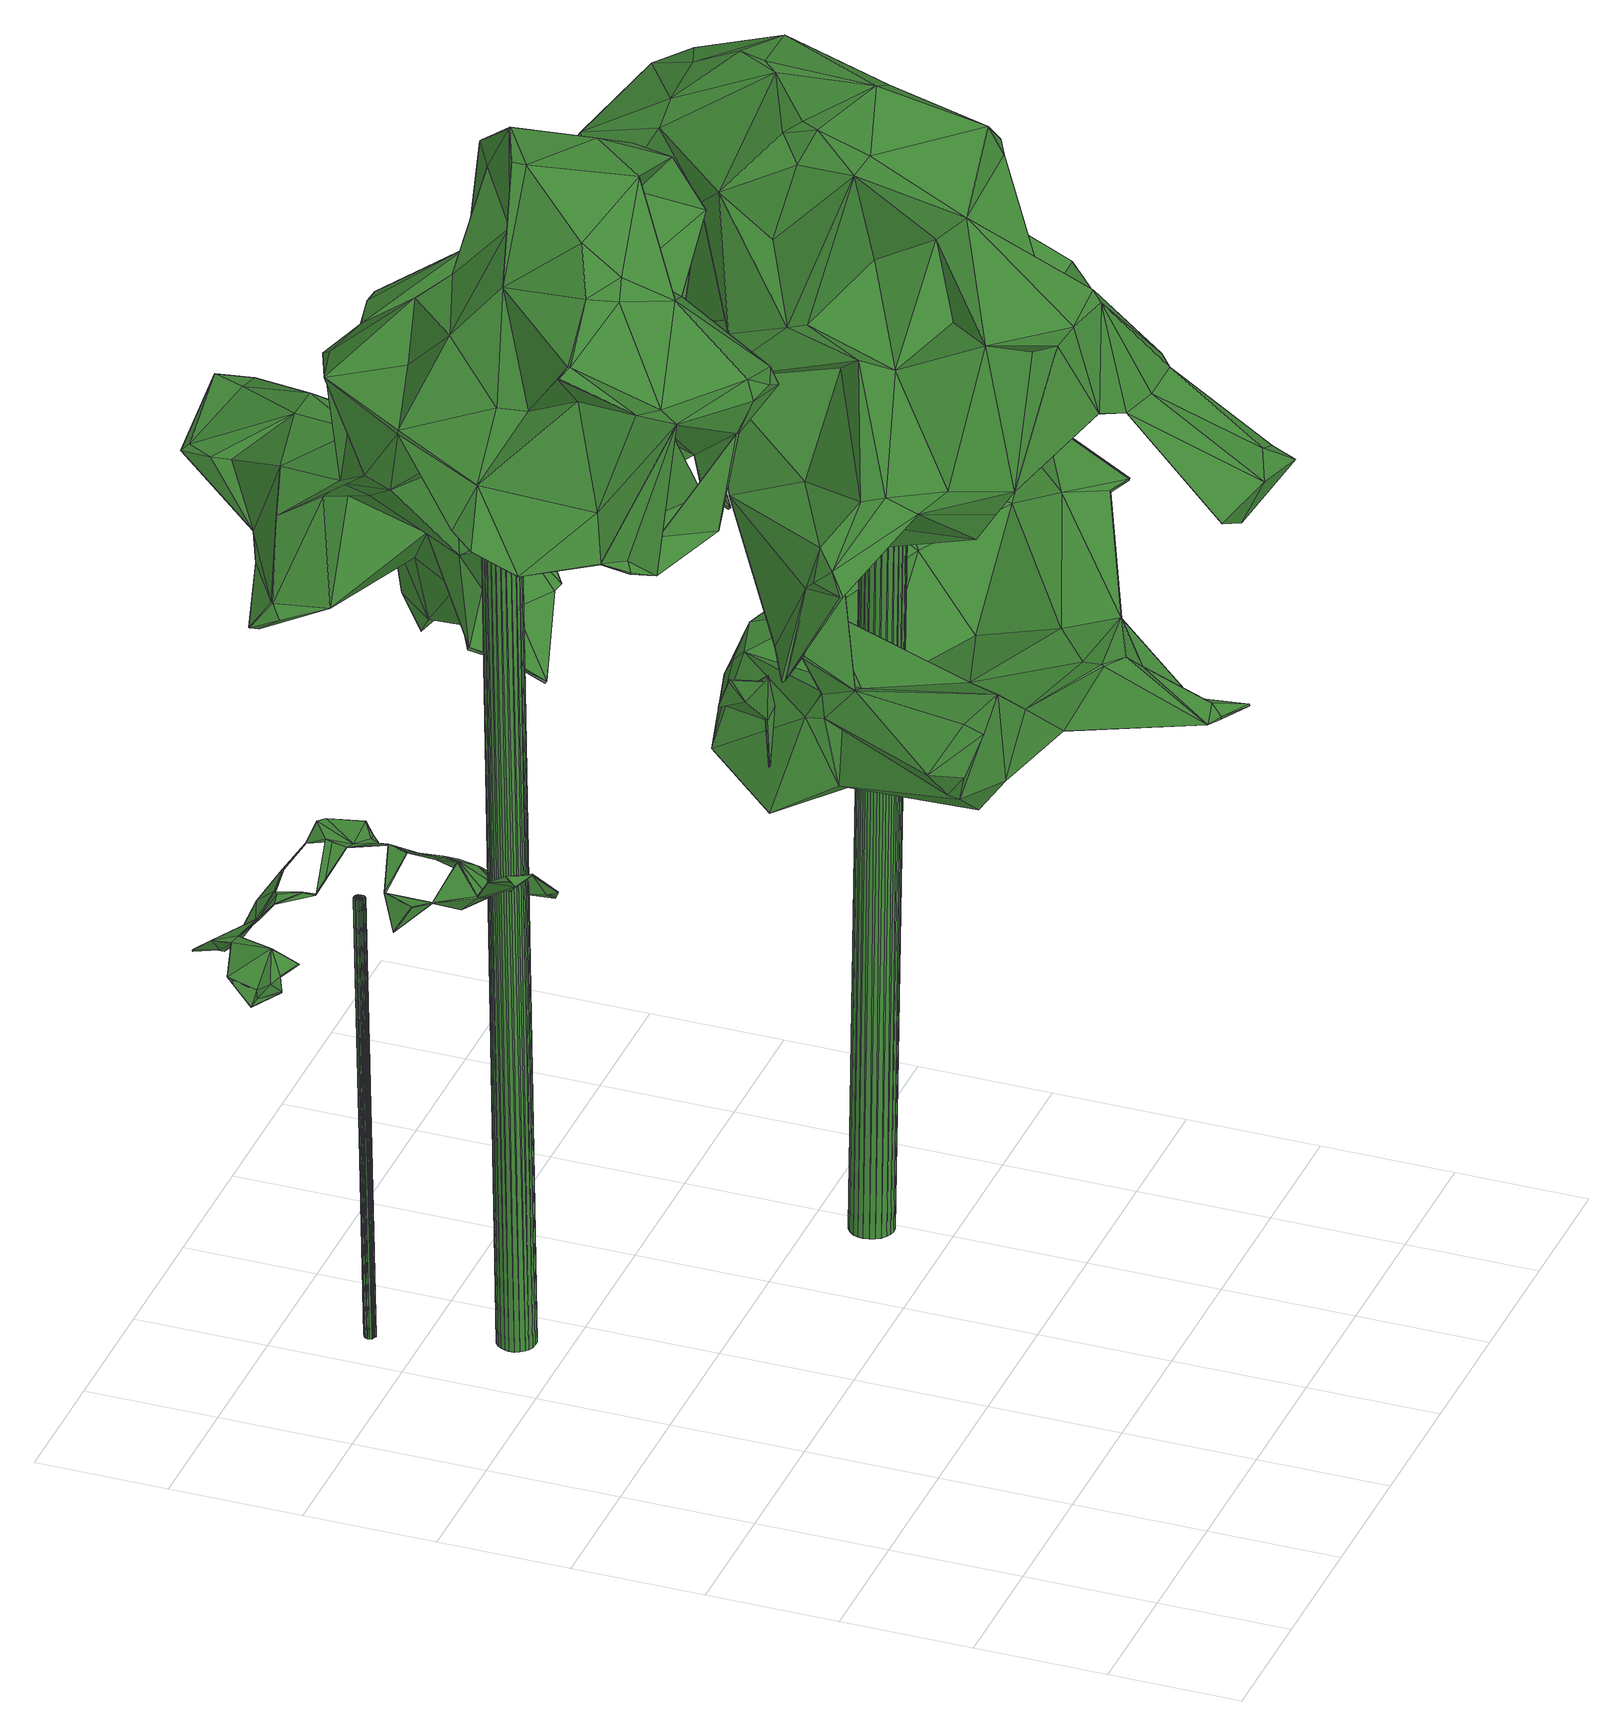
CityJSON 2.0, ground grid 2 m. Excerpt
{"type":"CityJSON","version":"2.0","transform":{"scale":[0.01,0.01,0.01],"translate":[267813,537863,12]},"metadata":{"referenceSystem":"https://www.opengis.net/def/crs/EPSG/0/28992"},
"CityObjects":{
"tree1":{"type":"SolitaryVegetationObject","attributes":{"gtid":456,"crown_width_m":3.8,"crown_median_z":20.07,"crown_r50_m":0.178,"crown_porosity":0.95,"trunk_H_m":7.16,"trunk_DBH_m":0.172,"trunk_radius_m":0.0861,"trunk_base_height_m":12.91,"original_gtid":"519"},"geometry":[{"type":"Solid","lod":"3","boundaries":[[[[0,1,2]],[[3,4,5]],[[5,4,6]],[[7,8,9]],[[7,10,8]],[[11,12,13]],[[14,15,16]],[[14,16,10]],[[3,12,11]],[[17,18,19]],[[20,18,17]],[[11,21,22]],[[23,24,25]],[[16,26,27]],[[28,29,30]],[[31,32,33]],[[34,35,36]],[[34,36,37]],[[38,39,40]],[[41,42,43]],[[44,45,46]],[[47,48,49]],[[50,51,52]],[[48,53,54]],[[54,53,55]],[[19,56,57]],[[58,59,56]],[[47,56,59]],[[47,59,58]],[[60,7,24]],[[60,24,23]],[[25,24,61]],[[7,61,24]],[[42,41,62]],[[63,33,64]],[[37,43,42]],[[65,52,51]],[[66,34,62]],[[65,58,19]],[[65,19,67]],[[62,34,42]],[[46,68,69]],[[57,70,71]],[[72,54,55]],[[73,74,49]],[[14,10,75]],[[76,46,77]],[[78,79,80]],[[35,34,81]],[[31,76,32]],[[58,75,47]],[[82,80,79]],[[83,84,85]],[[21,1,0]],[[71,6,57]],[[22,0,86]],[[87,88,12]],[[5,71,89]],[[90,91,92]],[[90,92,93]],[[94,95,96]],[[9,97,28]],[[34,66,81]],[[43,37,98]],[[99,17,100]],[[11,13,101]],[[63,2,1]],[[22,21,0]],[[102,103,104]],[[102,104,105]],[[106,68,45]],[[107,89,108]],[[2,63,94]],[[4,11,109]],[[73,54,70]],[[110,90,111]],[[78,35,81]],[[78,81,79]],[[112,113,114]],[[55,53,72]],[[33,63,95]],[[86,2,96]],[[37,42,34]],[[78,80,35]],[[50,96,95]],[[10,60,75]],[[115,75,60]],[[77,46,69]],[[86,109,11]],[[71,5,6]],[[82,79,81]],[[72,116,23]],[[83,117,93]],[[19,58,56]],[[100,17,89]],[[64,33,32]],[[64,32,76]],[[68,38,69]],[[118,92,91]],[[97,119,120]],[[9,119,97]],[[30,9,28]],[[121,1,101]],[[63,1,121]],[[11,4,3]],[[122,123,91]],[[85,124,117]],[[85,117,83]],[[106,45,44]],[[13,12,88]],[[105,125,102]],[[125,126,102]],[[11,101,21]],[[31,127,76]],[[46,76,127]],[[86,11,22]],[[98,123,126]],[[21,101,1]],[[46,45,68]],[[67,96,50]],[[36,128,98]],[[71,70,89]],[[73,70,74]],[[98,126,43]],[[48,115,53]],[[82,81,129]],[[82,129,44]],[[111,127,130]],[[95,63,88]],[[27,26,131]],[[28,97,27]],[[117,114,93]],[[57,56,74]],[[2,94,96]],[[37,36,98]],[[124,114,117]],[[39,66,62]],[[68,39,38]],[[110,122,90]],[[80,118,35]],[[118,44,92]],[[118,80,44]],[[126,123,102]],[[122,102,123]],[[90,93,114]],[[36,35,118]],[[127,111,46]],[[48,54,49]],[[65,132,25]],[[67,50,52]],[[74,70,57]],[[89,17,5]],[[54,73,49]],[[49,74,47]],[[72,53,116]],[[115,23,116]],[[69,40,105]],[[107,54,133]],[[107,133,23]],[[65,67,52]],[[63,64,94]],[[50,18,51]],[[69,105,104]],[[69,104,77]],[[126,125,43]],[[43,125,41]],[[51,132,65]],[[92,134,85]],[[77,64,76]],[[38,40,69]],[[47,115,48]],[[53,115,116]],[[61,14,25]],[[39,41,40]],[[77,103,64]],[[103,130,64]],[[121,88,63]],[[124,113,112]],[[90,114,113]],[[33,95,94]],[[99,132,20]],[[23,133,72]],[[54,72,133]],[[20,17,99]],[[129,106,44]],[[103,77,104]],[[20,132,51]],[[25,99,23]],[[65,75,58]],[[25,14,75]],[[25,75,65]],[[47,75,115]],[[99,100,23]],[[25,132,99]],[[130,94,64]],[[10,7,60]],[[29,27,131]],[[114,124,94]],[[33,94,124]],[[70,108,89]],[[5,135,3]],[[39,62,41]],[[15,14,136]],[[61,136,14]],[[66,39,68]],[[96,87,109]],[[113,85,137]],[[7,9,30]],[[31,112,127]],[[115,60,23]],[[131,138,29]],[[30,138,7]],[[29,138,30]],[[10,16,8]],[[29,28,27]],[[66,106,81]],[[129,81,106]],[[134,90,113]],[[124,112,33]],[[125,105,40]],[[125,40,41]],[[33,112,31]],[[94,130,112]],[[94,112,114]],[[57,6,19]],[[97,16,27]],[[16,15,136]],[[16,97,120]],[[16,120,8]],[[87,95,88]],[[19,18,139]],[[19,139,67]],[[135,140,3]],[[12,140,87]],[[3,140,12]],[[4,109,140]],[[140,109,87]],[[51,18,20]],[[5,17,135]],[[112,130,127]],[[96,109,86]],[[135,19,6]],[[135,17,19]],[[96,67,139]],[[140,6,4]],[[140,135,6]],[[98,128,91]],[[91,128,118]],[[118,128,36]],[[92,44,134]],[[44,80,82]],[[110,111,122]],[[46,111,44]],[[134,44,111]],[[90,134,111]],[[85,113,124]],[[130,102,111]],[[103,102,130]],[[90,122,91]],[[96,139,87]],[[50,139,18]],[[95,139,50]],[[87,139,95]],[[47,74,56]],[[23,100,107]],[[70,107,108]],[[70,54,107]],[[100,89,107]],[[136,26,16]],[[102,122,111]],[[91,123,98]],[[131,26,61]],[[136,61,26]],[[66,68,106]],[[101,13,88]],[[101,88,121]],[[7,138,61]],[[131,61,138]],[[113,137,134]],[[85,134,137]],[[93,84,83]],[[92,84,93]],[[92,85,84]],[[0,141,86]],[[2,86,141]],[[2,141,0]],[[8,119,9]],[[120,119,8]],[[142,143,144]],[[142,144,145]],[[145,144,146]],[[145,146,147]],[[144,143,148]],[[144,148,146]],[[146,148,149]],[[146,149,147]],[[148,143,150]],[[148,150,149]],[[149,150,151]],[[149,151,147]],[[150,143,152]],[[150,152,151]],[[151,152,153]],[[151,153,147]],[[152,143,154]],[[152,154,153]],[[153,154,155]],[[153,155,147]],[[154,143,156]],[[154,156,155]],[[155,156,157]],[[155,157,147]],[[156,143,158]],[[156,158,157]],[[157,158,159]],[[157,159,147]],[[158,143,160]],[[158,160,159]],[[159,160,161]],[[159,161,147]],[[160,143,162]],[[160,162,161]],[[161,162,163]],[[161,163,147]],[[162,143,164]],[[162,164,163]],[[163,164,165]],[[163,165,147]],[[164,143,166]],[[164,166,165]],[[165,166,167]],[[165,167,147]],[[166,143,168]],[[166,168,167]],[[167,168,169]],[[167,169,147]],[[168,143,170]],[[168,170,169]],[[169,170,171]],[[169,171,147]],[[170,143,172]],[[170,172,171]],[[171,172,173]],[[171,173,147]],[[172,143,174]],[[172,174,173]],[[173,174,175]],[[173,175,147]],[[174,143,176]],[[174,176,175]],[[175,176,177]],[[175,177,147]],[[176,143,178]],[[176,178,177]],[[177,178,179]],[[177,179,147]],[[178,143,180]],[[178,180,179]],[[179,180,181]],[[179,181,147]],[[180,143,182]],[[180,182,181]],[[181,182,183]],[[181,183,147]],[[182,143,184]],[[182,184,183]],[[183,184,185]],[[183,185,147]],[[184,143,186]],[[184,186,185]],[[185,186,187]],[[185,187,147]],[[186,143,188]],[[186,188,187]],[[187,188,189]],[[187,189,147]],[[188,143,190]],[[188,190,189]],[[189,190,191]],[[189,191,147]],[[190,143,142]],[[190,142,191]],[[191,142,145]],[[191,145,147]]]]}]},
"tree2":{"type":"SolitaryVegetationObject","attributes":{"gtid":101,"crown_width_m":7.09,"crown_median_z":27.75,"crown_r50_m":0.392,"crown_porosity":0.896,"trunk_H_m":14.79,"trunk_DBH_m":0.568,"trunk_radius_m":0.284,"trunk_base_height_m":12.96,"original_gtid":"109"},"geometry":[{"type":"Solid","lod":"3","boundaries":[[[[192,193,194]],[[195,196,197]],[[198,199,200]],[[201,202,203]],[[204,205,206]],[[207,208,209]],[[210,211,212]],[[213,214,215]],[[216,217,218]],[[219,220,221]],[[220,222,221]],[[223,194,193]],[[224,225,226]],[[192,194,227]],[[228,229,230]],[[222,231,221]],[[219,221,231]],[[232,216,233]],[[234,235,236]],[[237,238,239]],[[240,241,242]],[[243,244,232]],[[243,232,233]],[[245,233,246]],[[247,248,249]],[[250,251,252]],[[252,251,253]],[[252,254,250]],[[203,255,201]],[[233,245,243]],[[256,257,258]],[[259,260,261]],[[237,262,263]],[[239,262,237]],[[264,230,265]],[[264,228,230]],[[266,267,202]],[[268,269,270]],[[219,271,220]],[[268,203,267]],[[267,266,272]],[[263,242,241]],[[262,242,263]],[[273,274,275]],[[227,276,277]],[[219,231,271]],[[197,278,279]],[[197,279,227]],[[280,281,282]],[[283,239,238]],[[284,285,198]],[[286,198,285]],[[256,287,257]],[[288,207,289]],[[290,291,287]],[[277,192,227]],[[223,292,293]],[[294,295,296]],[[223,193,292]],[[297,298,299]],[[300,301,302]],[[300,302,303]],[[272,304,267]],[[305,306,307]],[[256,258,308]],[[309,310,311]],[[312,226,225]],[[313,292,314]],[[193,314,292]],[[315,316,286]],[[317,318,319]],[[229,318,317]],[[295,320,296]],[[278,291,290]],[[321,307,315]],[[261,322,323]],[[248,324,325]],[[248,325,249]],[[211,326,212]],[[327,288,246]],[[245,246,288]],[[283,238,282]],[[288,327,207]],[[289,328,288]],[[217,245,329]],[[330,331,271]],[[256,308,249]],[[308,258,196]],[[308,196,195]],[[257,196,258]],[[278,196,291]],[[261,260,322]],[[332,322,260]],[[203,268,255]],[[313,333,204]],[[217,244,245]],[[245,244,243]],[[216,232,217]],[[308,334,249]],[[197,227,335]],[[336,310,285]],[[337,212,326]],[[218,246,216]],[[338,259,261]],[[222,318,229]],[[222,339,318]],[[289,207,209]],[[340,260,259]],[[233,216,246]],[[249,341,236]],[[217,329,218]],[[342,254,252]],[[316,198,286]],[[343,344,341]],[[345,346,213]],[[347,348,248]],[[273,275,349]],[[254,337,326]],[[254,350,337]],[[351,305,352]],[[316,353,234]],[[315,353,316]],[[215,273,349]],[[272,266,317]],[[354,271,231]],[[271,354,355]],[[244,217,232]],[[229,317,230]],[[292,313,204]],[[292,204,293]],[[356,357,204]],[[240,358,359]],[[240,359,241]],[[224,278,290]],[[224,226,278]],[[360,342,253]],[[361,362,325]],[[363,362,361]],[[280,338,364]],[[300,305,345]],[[214,365,282]],[[254,211,250]],[[254,326,211]],[[366,305,351]],[[310,352,367]],[[300,368,306]],[[300,306,305]],[[201,369,202]],[[259,370,340]],[[289,209,328]],[[215,371,213]],[[229,372,373]],[[247,235,374]],[[237,269,304]],[[268,267,269]],[[275,371,349]],[[287,297,375]],[[287,375,290]],[[204,357,293]],[[376,223,335]],[[284,295,285]],[[250,211,251]],[[200,206,198]],[[202,267,203]],[[254,360,350]],[[226,279,278]],[[377,359,358]],[[378,379,294]],[[285,310,380]],[[285,380,286]],[[366,345,305]],[[215,349,371]],[[236,235,249]],[[239,283,381]],[[381,358,239]],[[242,382,240]],[[239,240,382]],[[239,358,240]],[[239,382,242]],[[383,365,346]],[[294,379,295]],[[336,285,295]],[[324,297,287]],[[239,242,262]],[[350,255,268]],[[268,270,350]],[[384,253,251]],[[234,198,316]],[[236,198,234]],[[385,386,323]],[[385,323,332]],[[237,387,238]],[[347,374,235]],[[350,388,337]],[[237,337,388]],[[389,324,348]],[[310,309,351]],[[313,314,390]],[[210,212,385]],[[351,352,310]],[[266,391,317]],[[330,392,314]],[[354,393,294]],[[314,394,330]],[[361,395,297]],[[297,396,361]],[[206,284,198]],[[206,205,284]],[[254,342,360]],[[222,373,231]],[[397,303,398]],[[353,315,303]],[[328,209,218]],[[399,394,277]],[[192,277,394]],[[226,312,400]],[[354,294,296]],[[401,264,265]],[[246,208,327]],[[271,392,330]],[[204,333,205]],[[398,297,363]],[[398,363,396]],[[230,391,369]],[[369,391,202]],[[282,281,283]],[[381,283,281]],[[402,403,333]],[[290,404,405]],[[288,329,245]],[[218,329,328]],[[288,328,329]],[[229,378,372]],[[377,364,338]],[[237,386,212]],[[237,212,337]],[[263,386,237]],[[241,386,263]],[[297,389,298]],[[228,253,384]],[[401,253,228]],[[406,290,405]],[[319,387,304]],[[252,253,342]],[[405,404,406]],[[194,223,376]],[[194,376,227]],[[339,319,318]],[[247,249,235]],[[308,195,334]],[[273,215,339]],[[201,255,401]],[[350,360,255]],[[401,255,360]],[[238,407,282]],[[408,407,238]],[[377,338,409]],[[297,406,404]],[[324,389,297]],[[309,311,410]],[[384,410,311]],[[315,307,303]],[[368,303,307]],[[325,297,395]],[[222,273,339]],[[353,411,234]],[[235,234,411]],[[235,411,347]],[[196,278,197]],[[396,363,361]],[[213,346,214]],[[325,362,249]],[[294,372,378]],[[294,373,372]],[[228,378,229]],[[340,412,260]],[[386,385,212]],[[304,387,237]],[[386,359,323]],[[259,413,370]],[[386,241,359]],[[304,269,267]],[[319,304,317]],[[272,317,304]],[[354,414,355]],[[271,355,414]],[[369,265,230]],[[201,265,369]],[[270,269,350]],[[332,412,385]],[[351,412,383]],[[195,197,335]],[[229,373,222]],[[323,409,261]],[[338,261,409]],[[336,378,384]],[[228,384,378]],[[218,209,208]],[[218,208,246]],[[360,253,401]],[[399,274,331]],[[271,331,274]],[[368,307,306]],[[323,322,332]],[[247,374,248]],[[249,362,256]],[[363,256,362]],[[248,374,347]],[[319,415,416]],[[408,416,415]],[[408,319,416]],[[198,236,199]],[[236,341,199]],[[320,354,296]],[[373,393,231]],[[398,302,224]],[[377,358,381]],[[206,200,204]],[[356,204,200]],[[336,384,311]],[[417,276,227]],[[417,227,279]],[[295,379,336]],[[378,336,379]],[[399,331,394]],[[330,394,331]],[[231,393,354]],[[396,297,418]],[[373,294,393]],[[195,335,223]],[[222,220,273]],[[377,409,359]],[[340,383,412]],[[290,406,398]],[[290,398,224]],[[297,398,406]],[[319,419,387]],[[408,419,319]],[[347,420,298]],[[193,192,394]],[[193,394,314]],[[346,366,351]],[[260,412,332]],[[320,295,421]],[[320,421,205]],[[298,420,299]],[[215,214,422]],[[366,346,345]],[[213,301,300]],[[371,224,301]],[[300,345,213]],[[303,368,300]],[[371,301,213]],[[397,398,396]],[[367,307,321]],[[310,367,321]],[[367,352,307]],[[352,305,307]],[[290,375,404]],[[371,225,224]],[[202,391,266]],[[371,423,312]],[[371,275,423]],[[402,392,271]],[[205,403,320]],[[333,403,205]],[[399,312,423]],[[399,423,275]],[[347,411,420]],[[353,420,411]],[[344,343,356]],[[210,412,351]],[[210,385,412]],[[357,356,343]],[[271,274,220]],[[273,220,274]],[[205,421,284]],[[295,284,421]],[[351,309,210]],[[399,277,276]],[[402,271,424]],[[417,399,276]],[[303,302,398]],[[214,415,422]],[[403,402,424]],[[339,215,415]],[[339,415,319]],[[214,407,408]],[[282,407,214]],[[359,409,323]],[[251,410,384]],[[251,211,410]],[[404,375,297]],[[397,418,303]],[[341,425,199]],[[341,344,425]],[[397,396,418]],[[346,351,383]],[[370,383,340]],[[336,311,310]],[[312,417,400]],[[226,400,417]],[[401,228,264]],[[279,226,417]],[[408,415,214]],[[417,312,399]],[[357,426,427]],[[357,427,293]],[[301,224,302]],[[401,265,201]],[[293,427,223]],[[195,427,426]],[[195,223,427]],[[371,312,225]],[[418,299,303]],[[303,299,353]],[[420,353,299]],[[392,390,314]],[[333,390,402]],[[313,390,333]],[[280,413,338]],[[259,338,413]],[[377,281,364]],[[381,281,377]],[[364,281,280]],[[257,291,196]],[[257,287,291]],[[320,414,354]],[[376,335,227]],[[320,403,414]],[[402,390,392]],[[297,299,418]],[[275,274,399]],[[210,428,211]],[[210,309,428]],[[410,428,309]],[[410,211,428]],[[214,346,365]],[[414,403,424]],[[200,425,356]],[[199,425,200]],[[344,356,425]],[[215,422,415]],[[357,343,426]],[[414,424,271]],[[327,208,207]],[[248,348,324]],[[298,389,348]],[[298,348,347]],[[321,380,310]],[[315,380,321]],[[286,380,315]],[[287,256,363]],[[426,334,195]],[[343,334,426]],[[343,341,334]],[[249,334,341]],[[287,363,324]],[[383,370,365]],[[363,325,324]],[[325,363,297]],[[361,325,395]],[[269,237,388]],[[269,388,350]],[[387,419,238]],[[238,419,408]],[[317,391,230]],[[413,280,365]],[[282,365,280]],[[370,413,365]],[[429,430,431]],[[429,431,432]],[[432,431,433]],[[432,433,434]],[[431,430,435]],[[431,435,433]],[[433,435,436]],[[433,436,434]],[[435,430,437]],[[435,437,436]],[[436,437,438]],[[436,438,434]],[[437,430,439]],[[437,439,438]],[[438,439,440]],[[438,440,434]],[[439,430,441]],[[439,441,440]],[[440,441,442]],[[440,442,434]],[[441,430,443]],[[441,443,442]],[[442,443,444]],[[442,444,434]],[[443,430,445]],[[443,445,444]],[[444,445,446]],[[444,446,434]],[[445,430,447]],[[445,447,446]],[[446,447,448]],[[446,448,434]],[[447,430,449]],[[447,449,448]],[[448,449,450]],[[448,450,434]],[[449,430,451]],[[449,451,450]],[[450,451,452]],[[450,452,434]],[[451,430,453]],[[451,453,452]],[[452,453,454]],[[452,454,434]],[[453,430,455]],[[453,455,454]],[[454,455,456]],[[454,456,434]],[[455,430,457]],[[455,457,456]],[[456,457,458]],[[456,458,434]],[[457,430,459]],[[457,459,458]],[[458,459,460]],[[458,460,434]],[[459,430,461]],[[459,461,460]],[[460,461,462]],[[460,462,434]],[[461,430,463]],[[461,463,462]],[[462,463,464]],[[462,464,434]],[[463,430,465]],[[463,465,464]],[[464,465,466]],[[464,466,434]],[[465,430,467]],[[465,467,466]],[[466,467,468]],[[466,468,434]],[[467,430,469]],[[467,469,468]],[[468,469,470]],[[468,470,434]],[[469,430,471]],[[469,471,470]],[[470,471,472]],[[470,472,434]],[[471,430,473]],[[471,473,472]],[[472,473,474]],[[472,474,434]],[[473,430,475]],[[473,475,474]],[[474,475,476]],[[474,476,434]],[[475,430,477]],[[475,477,476]],[[476,477,478]],[[476,478,434]],[[477,430,429]],[[477,429,478]],[[478,429,432]],[[478,432,434]]]]}]},
"tree3":{"type":"SolitaryVegetationObject","attributes":{"gtid":103,"crown_width_m":8.77,"crown_median_z":27.01,"crown_r50_m":0.44,"crown_porosity":0.914,"trunk_H_m":13.35,"trunk_DBH_m":0.668,"trunk_radius_m":0.334,"trunk_base_height_m":13.66,"original_gtid":"111"},"geometry":[{"type":"Solid","lod":"3","boundaries":[[[[479,480,481]],[[482,483,484]],[[485,486,487]],[[487,488,485]],[[489,490,491]],[[492,493,494]],[[495,496,497]],[[498,499,500]],[[501,502,503]],[[504,503,502]],[[489,482,505]],[[506,507,508]],[[509,510,511]],[[512,513,514]],[[515,513,512]],[[516,517,518]],[[492,490,519]],[[497,496,507]],[[497,507,506]],[[520,521,522]],[[523,524,525]],[[485,526,527]],[[528,529,530]],[[491,531,482]],[[532,533,534]],[[532,534,480]],[[522,533,535]],[[536,537,538]],[[539,540,541]],[[542,507,543]],[[544,545,546]],[[501,547,548]],[[549,550,551]],[[542,508,507]],[[552,553,554]],[[555,556,557]],[[558,559,523]],[[525,524,560]],[[506,495,497]],[[484,561,562]],[[563,561,484]],[[529,512,564]],[[547,565,566]],[[567,565,547]],[[493,568,569]],[[483,482,531]],[[503,504,570]],[[571,546,545]],[[545,542,572]],[[545,544,542]],[[545,572,571]],[[534,481,480]],[[571,572,573]],[[574,575,576]],[[577,578,579]],[[580,581,582]],[[543,583,584]],[[535,571,522]],[[585,586,587]],[[484,562,588]],[[505,484,588]],[[574,576,589]],[[571,535,546]],[[590,591,592]],[[522,571,573]],[[522,573,520]],[[567,593,565]],[[550,594,488]],[[488,594,485]],[[588,562,555]],[[595,596,582]],[[596,580,582]],[[493,597,568]],[[598,599,600]],[[546,506,544]],[[601,602,603]],[[604,543,584]],[[542,543,604]],[[543,507,583]],[[605,606,607]],[[605,608,606]],[[609,513,500]],[[610,611,510]],[[482,484,505]],[[488,551,550]],[[554,612,584]],[[613,512,529]],[[489,505,588]],[[525,560,614]],[[615,614,560]],[[494,616,617]],[[576,514,618]],[[569,494,493]],[[619,620,541]],[[568,597,621]],[[622,519,516]],[[622,516,518]],[[544,506,508]],[[590,623,591]],[[624,584,583]],[[491,625,531]],[[531,625,626]],[[526,485,627]],[[628,629,630]],[[525,558,523]],[[631,632,633]],[[634,635,541]],[[557,636,550]],[[637,638,581]],[[580,637,581]],[[516,639,517]],[[581,638,640]],[[568,621,569]],[[519,490,641]],[[520,589,521]],[[603,642,566]],[[643,644,645]],[[646,526,647]],[[631,645,648]],[[631,643,645]],[[580,596,629]],[[553,578,649]],[[553,649,527]],[[650,651,557]],[[597,626,652]],[[653,567,592]],[[654,635,596]],[[655,635,654]],[[500,513,515]],[[644,656,620]],[[620,645,644]],[[647,657,658]],[[544,508,542]],[[511,510,611]],[[483,563,484]],[[614,558,525]],[[630,634,659]],[[634,660,659]],[[586,661,662]],[[663,622,664]],[[559,614,615]],[[665,666,633]],[[650,549,667]],[[650,667,633]],[[489,641,490]],[[668,491,616]],[[597,652,621]],[[519,622,492]],[[479,481,534]],[[486,485,527]],[[528,669,529]],[[614,559,558]],[[608,604,606]],[[547,592,567]],[[530,592,547]],[[670,671,672]],[[580,629,673]],[[674,536,675]],[[676,677,537]],[[655,648,619]],[[555,678,588]],[[555,561,556]],[[562,561,555]],[[561,679,556]],[[680,517,639]],[[625,491,668]],[[625,668,681]],[[492,597,493]],[[622,597,492]],[[622,663,597]],[[618,682,521]],[[618,521,576]],[[491,490,616]],[[683,654,596]],[[579,611,610]],[[514,684,618]],[[684,514,685]],[[548,547,566]],[[576,575,514]],[[575,574,686]],[[559,687,523]],[[510,523,687]],[[673,637,580]],[[522,688,533]],[[534,533,688]],[[639,588,678]],[[586,496,661]],[[590,592,530]],[[689,600,599]],[[689,599,690]],[[532,682,533]],[[617,490,492]],[[494,617,492]],[[644,643,549]],[[524,523,509]],[[691,692,693]],[[652,694,692]],[[598,600,686]],[[575,686,600]],[[511,538,695]],[[625,696,652]],[[697,602,601]],[[569,616,494]],[[698,678,651]],[[685,533,682]],[[699,696,681]],[[653,700,693]],[[584,624,676]],[[665,633,701]],[[635,634,596]],[[597,663,702]],[[660,702,663]],[[702,660,540]],[[628,664,518]],[[518,664,622]],[[699,703,696]],[[703,699,704]],[[591,705,592]],[[705,653,592]],[[550,549,557]],[[596,701,706]],[[696,703,707]],[[707,703,575]],[[639,641,588]],[[708,504,709]],[[628,673,629]],[[586,585,672]],[[552,710,578]],[[583,711,624]],[[695,509,511]],[[712,509,695]],[[713,651,650]],[[698,651,713]],[[647,714,646]],[[715,663,664]],[[715,664,628]],[[611,578,710]],[[697,716,577]],[[707,716,697]],[[490,617,616]],[[578,553,552]],[[577,502,697]],[[662,498,613]],[[575,717,707]],[[591,700,705]],[[536,674,718]],[[578,611,579]],[[676,537,674]],[[524,509,712]],[[579,708,709]],[[666,719,680]],[[666,680,639]],[[715,630,659]],[[541,540,634]],[[540,660,634]],[[666,639,713]],[[666,713,633]],[[577,579,709]],[[631,667,643]],[[630,715,628]],[[715,659,663]],[[663,659,660]],[[702,720,626]],[[702,626,597]],[[657,604,658]],[[520,657,647]],[[520,647,589]],[[555,651,678]],[[672,537,711]],[[482,489,491]],[[535,499,546]],[[595,518,517]],[[595,517,680]],[[588,641,489]],[[670,672,585]],[[671,695,538]],[[596,706,683]],[[584,676,554]],[[671,670,721]],[[515,498,500]],[[578,577,649]],[[671,503,695]],[[552,554,676]],[[603,566,696]],[[567,653,693]],[[537,718,674]],[[645,620,648]],[[619,648,620]],[[563,531,720]],[[483,531,563]],[[538,672,671]],[[672,538,537]],[[499,685,500]],[[722,500,685]],[[723,608,605]],[[720,531,626]],[[704,700,591]],[[705,700,653]],[[668,616,652]],[[569,652,616]],[[565,593,696]],[[546,499,506]],[[506,499,498]],[[495,506,498]],[[685,499,535]],[[533,685,535]],[[527,689,551]],[[527,649,689]],[[724,689,649]],[[690,539,689]],[[644,551,689]],[[549,551,644]],[[581,640,582]],[[650,633,713]],[[665,719,666]],[[541,656,539]],[[689,539,656]],[[689,724,600]],[[502,642,602]],[[566,642,548]],[[644,689,656]],[[708,570,504]],[[704,623,512]],[[591,623,704]],[[693,694,593]],[[693,593,567]],[[604,725,542]],[[598,686,636]],[[636,686,550]],[[550,686,594]],[[521,534,688]],[[521,688,522]],[[683,706,633]],[[701,633,706]],[[726,501,721]],[[726,721,670]],[[726,670,501]],[[480,479,532]],[[694,693,692]],[[670,585,727]],[[683,632,631]],[[530,529,590]],[[521,589,576]],[[534,521,479]],[[556,679,557]],[[636,557,679]],[[672,583,728]],[[672,728,586]],[[496,728,507]],[[583,507,728]],[[496,586,728]],[[511,611,710]],[[579,610,708]],[[560,524,712]],[[636,679,598]],[[509,523,510]],[[696,593,694]],[[601,603,696]],[[536,538,511]],[[536,511,710]],[[583,672,711]],[[709,502,577]],[[570,708,687]],[[621,652,569]],[[504,502,709]],[[723,729,646]],[[640,628,582]],[[684,685,682]],[[572,542,725]],[[577,717,649]],[[600,717,575]],[[707,717,716]],[[577,716,717]],[[639,516,641]],[[724,717,600]],[[612,605,607]],[[529,564,590]],[[498,515,613]],[[512,613,515]],[[730,527,551]],[[519,641,516]],[[690,599,720]],[[656,541,620]],[[608,658,604]],[[573,725,520]],[[608,723,658]],[[699,700,704]],[[699,731,700]],[[648,655,631]],[[633,667,631]],[[665,701,719]],[[654,631,655]],[[683,631,654]],[[655,619,635]],[[541,635,619]],[[518,595,628]],[[582,628,595]],[[495,498,661]],[[495,661,496]],[[612,554,723]],[[724,649,717]],[[557,549,650]],[[704,732,703]],[[602,642,603]],[[607,606,584]],[[607,584,612]],[[623,564,512]],[[595,719,596]],[[596,719,701]],[[680,719,595]],[[623,590,564]],[[696,707,601]],[[560,712,570]],[[668,692,681]],[[668,652,692]],[[696,625,681]],[[626,625,652]],[[696,694,652]],[[671,721,503]],[[501,503,721]],[[697,502,602]],[[587,669,528]],[[609,685,514]],[[722,609,500]],[[722,685,609]],[[575,732,514]],[[703,732,575]],[[662,661,498]],[[670,727,528]],[[554,729,723]],[[553,729,554]],[[502,501,642]],[[548,642,501]],[[657,520,725]],[[723,605,612]],[[647,627,574]],[[526,627,647]],[[720,733,690]],[[702,733,720]],[[584,606,604]],[[557,651,555]],[[512,732,704]],[[514,732,512]],[[613,669,586]],[[613,586,662]],[[594,627,485]],[[574,627,686]],[[594,686,627]],[[647,574,589]],[[539,734,540]],[[690,734,539]],[[702,734,733]],[[690,733,734]],[[527,730,486]],[[624,677,676]],[[560,570,615]],[[540,734,702]],[[678,698,639]],[[713,639,698]],[[711,677,624]],[[486,730,487]],[[487,551,488]],[[730,551,487]],[[501,670,735]],[[501,735,547]],[[528,735,670]],[[604,657,725]],[[572,725,573]],[[731,693,700]],[[566,565,696]],[[537,536,718]],[[676,675,552]],[[536,710,675]],[[710,552,675]],[[676,674,675]],[[697,736,707]],[[601,736,697]],[[640,737,628]],[[628,737,673]],[[601,707,736]],[[640,638,737]],[[638,637,737]],[[673,737,637]],[[530,735,528]],[[547,735,530]],[[693,731,691]],[[731,699,691]],[[570,687,559]],[[514,513,609]],[[559,615,570]],[[613,529,669]],[[586,669,587]],[[549,643,667]],[[727,585,528]],[[585,587,528]],[[711,537,677]],[[521,682,479]],[[532,479,682]],[[630,629,634]],[[618,684,682]],[[723,714,658]],[[646,714,723]],[[658,714,647]],[[683,633,632]],[[712,695,570]],[[503,570,695]],[[599,598,679]],[[599,679,720]],[[563,679,561]],[[720,679,563]],[[691,699,692]],[[699,681,692]],[[708,610,687]],[[610,510,687]],[[527,729,553]],[[646,729,526]],[[527,526,729]],[[634,629,596]],[[738,739,740]],[[738,740,741]],[[741,740,742]],[[741,742,743]],[[740,739,744]],[[740,744,742]],[[742,744,745]],[[742,745,743]],[[744,739,746]],[[744,746,745]],[[745,746,747]],[[745,747,743]],[[746,739,748]],[[746,748,747]],[[747,748,749]],[[747,749,743]],[[748,739,750]],[[748,750,749]],[[749,750,751]],[[749,751,743]],[[750,739,752]],[[750,752,751]],[[751,752,753]],[[751,753,743]],[[752,739,754]],[[752,754,753]],[[753,754,755]],[[753,755,743]],[[754,739,756]],[[754,756,755]],[[755,756,757]],[[755,757,743]],[[756,739,758]],[[756,758,757]],[[757,758,759]],[[757,759,743]],[[758,739,760]],[[758,760,759]],[[759,760,761]],[[759,761,743]],[[760,739,762]],[[760,762,761]],[[761,762,763]],[[761,763,743]],[[762,739,764]],[[762,764,763]],[[763,764,765]],[[763,765,743]],[[764,739,766]],[[764,766,765]],[[765,766,767]],[[765,767,743]],[[766,739,768]],[[766,768,767]],[[767,768,769]],[[767,769,743]],[[768,739,770]],[[768,770,769]],[[769,770,771]],[[769,771,743]],[[770,739,772]],[[770,772,771]],[[771,772,773]],[[771,773,743]],[[772,739,774]],[[772,774,773]],[[773,774,775]],[[773,775,743]],[[774,739,776]],[[774,776,775]],[[775,776,777]],[[775,777,743]],[[776,739,778]],[[776,778,777]],[[777,778,779]],[[777,779,743]],[[778,739,780]],[[778,780,779]],[[779,780,781]],[[779,781,743]],[[780,739,782]],[[780,782,781]],[[781,782,783]],[[781,783,743]],[[782,739,784]],[[782,784,783]],[[783,784,785]],[[783,785,743]],[[784,739,786]],[[784,786,785]],[[785,786,787]],[[785,787,743]],[[786,739,738]],[[786,738,787]],[[787,738,741]],[[787,741,743]]]]}]}
},
"vertices":[
[405,1318,831],[405,1318,833],[377,1300,838],[365,1404,825],[365,1403,824],[343,1431,788],[343,1429,788],[115,1429,746],[103,1380,740],[64,1374,738],[155,1401,705],[406,1389,844],[385,1395,851],[405,1388,845],[161,1380,775],[158,1337,760],[133,1356,750],[299,1427,779],[277,1376,802],[299,1425,777],[267,1410,796],[429,1338,837],[426,1338,833],[191,1481,750],[184,1448,758],[192,1441,765],[133,1356,752],[82,1335,762],[80,1335,761],[73,1368,748],[63,1374,739],[326,1238,870],[327,1238,869],[338,1271,868],[327,1052,871],[284,1062,875],[318,1084,840],[355,1042,824],[373,1116,815],[357,1042,825],[396,1111,806],[380,1037,807],[364,1027,825],[378,1037,806],[298,1124,837],[312,1113,832],[354,1173,852],[254,1461,724],[229,1492,710],[276,1492,679],[284,1359,798],[276,1376,803],[276,1376,801],[210,1515,713],[246,1498,710],[210,1516,714],[293,1448,733],[335,1445,743],[261,1434,753],[263,1440,749],[184,1448,756],[160,1380,777],[365,1028,826],[378,1300,840],[364,1208,843],[256,1410,786],[328,1053,872],[284,1359,796],[337,1100,830],[382,1153,832],[287,1476,694],[335,1446,744],[197,1509,726],[276,1493,680],[287,1474,693],[192,1441,763],[357,1196,854],[391,1186,831],[243,1054,909],[243,1055,910],[251,1090,895],[285,1076,889],[251,1091,896],[245,1229,787],[252,1204,828],[252,1204,830],[368,1334,835],[357,1371,843],[368,1334,837],[307,1456,753],[273,1181,828],[304,1149,806],[272,1181,829],[246,1229,786],[338,1271,866],[348,1337,842],[349,1337,841],[81,1335,760],[337,1100,828],[261,1436,755],[263,1441,750],[428,1338,838],[368,1156,822],[390,1186,830],[382,1153,830],[397,1112,805],[319,1084,842],[254,1463,726],[293,1450,734],[359,1368,838],[304,1149,808],[354,1174,850],[326,1238,868],[276,1252,828],[277,1253,827],[218,1478,719],[198,1508,725],[246,1230,787],[297,1123,835],[73,1368,746],[104,1360,753],[388,1315,838],[304,1150,807],[372,1117,813],[276,1254,828],[396,1112,804],[378,1114,808],[356,1196,852],[312,1113,830],[285,1077,887],[363,1208,841],[104,1360,755],[256,1411,787],[219,1478,721],[273,1181,830],[342,1430,789],[158,1338,762],[253,1204,828],[103,1380,742],[285,1359,797],[364,1403,825],[388,1315,836],[284,1275,91],[275,1275,91],[283,1278,91],[291,1294,807],[290,1296,807],[282,1294,807],[282,1280,91],[290,1298,807],[281,1281,91],[288,1300,807],[279,1283,91],[286,1301,807],[277,1283,91],[284,1302,807],[275,1284,91],[282,1302,807],[273,1283,91],[280,1302,807],[271,1282,91],[278,1301,807],[269,1281,91],[276,1300,807],[267,1279,91],[275,1298,807],[267,1277,91],[274,1296,807],[266,1275,91],[274,1293,807],[267,1273,91],[274,1291,807],[268,1270,91],[275,1289,807],[269,1269,91],[276,1287,808],[271,1268,91],[278,1286,808],[273,1267,91],[280,1285,808],[275,1266,91],[282,1285,808],[278,1267,91],[285,1285,807],[279,1268,91],[287,1286,807],[281,1269,91],[288,1288,807],[283,1271,91],[290,1290,807],[283,1273,91],[290,1292,807],
[494,964,2003],[410,986,2056],[477,899,2004],[267,817,1908],[333,700,1786],[371,846,1848],[69,1039,1672],[138,915,1797],[158,996,1751],[364,1590,1434],[511,1594,1473],[460,1546,1430],[210,1053,1913],[188,1124,1831],[152,1041,1750],[236,722,1320],[301,700,1285],[237,725,1320],[349,1218,1388],[255,1327,1295],[433,1267,1287],[403,1020,1462],[376,1118,1406],[488,1098,1599],[386,716,1192],[376,723,1173],[290,759,1244],[449,1332,1703],[527,1293,1696],[450,1331,1699],[439,1288,1675],[362,906,2038],[351,957,1652],[365,1025,1690],[327,910,1795],[489,853,1919],[268,1406,1506],[397,1340,1503],[417,1440,1497],[426,1335,1701],[389,722,1088],[385,712,1191],[7,955,1576],[50,848,1595],[83,865,1656],[471,1314,1295],[514,1254,1324],[624,1288,1204],[646,1340,1166],[526,1291,1104],[609,1348,1164],[387,720,1088],[387,722,1086],[374,719,1172],[337,704,1272],[69,815,1596],[70,772,1580],[110,757,1810],[203,1384,1293],[202,1393,1320],[193,1424,1278],[203,1396,1321],[212,1417,1267],[335,1465,1376],[242,691,1785],[294,673,1786],[270,677,1798],[384,1052,1158],[368,1099,1187],[383,1054,1155],[575,1341,1159],[551,1330,1145],[349,1509,1446],[346,1539,1445],[537,1544,1462],[533,1506,1416],[404,1434,1380],[439,1392,1354],[412,1410,1368],[453,1196,1803],[535,1504,1419],[536,1256,1674],[491,1149,1791],[563,1150,1691],[515,990,1899],[517,991,1901],[356,780,1721],[377,858,1835],[529,1083,1226],[562,1163,1284],[558,1146,1352],[607,1224,1292],[119,1175,1703],[119,1176,1697],[33,1064,1613],[239,712,1729],[270,714,1266],[234,724,1318],[321,789,1672],[325,727,1753],[289,1047,2070],[234,944,1996],[282,1348,1697],[185,1310,1722],[256,1328,1719],[227,761,1623],[107,784,1618],[110,888,1631],[349,960,1502],[351,961,1505],[264,967,1569],[238,938,1550],[441,1391,1356],[358,1055,1442],[354,1040,1517],[225,989,1590],[243,700,1818],[265,1272,1488],[159,1202,1575],[226,1300,1526],[386,1056,1752],[286,1068,2072],[372,1102,2071],[120,997,1535],[4,1025,1604],[450,1429,1513],[446,1317,1498],[447,1315,1494],[280,1210,1819],[182,1064,1658],[370,1100,1185],[418,1139,1203],[189,723,1595],[106,782,1621],[281,1351,1286],[301,696,1284],[261,751,1254],[288,758,1242],[442,1171,1993],[480,1110,1902],[350,1157,1207],[334,1089,1930],[134,789,1813],[328,900,1904],[159,1240,1591],[318,1365,1282],[513,1090,1221],[394,1198,1586],[370,1098,1189],[123,822,1803],[195,1426,1277],[101,912,1876],[70,917,1874],[400,1020,1461],[367,1077,1397],[61,808,1580],[72,774,1579],[560,1156,1678],[325,1401,1289],[327,1161,1376],[309,1162,1567],[107,978,1537],[369,1323,1700],[393,1198,1728],[102,916,1875],[179,918,1941],[633,1253,1200],[534,1262,1136],[292,1452,1321],[133,789,1809],[112,759,1808],[236,714,1730],[529,1086,1224],[513,1137,1294],[364,1076,1396],[303,1130,1596],[264,969,1567],[368,1578,1445],[453,1124,1222],[489,1095,1602],[285,1231,1618],[386,1308,1676],[60,807,1583],[277,788,1655],[438,938,1962],[540,1195,1228],[227,1302,1529],[264,1291,1693],[139,1114,1658],[641,1224,1243],[645,1341,1169],[441,1169,1251],[165,1374,1491],[433,1206,1248],[517,1277,1132],[430,1349,1343],[425,1350,1333],[188,727,1595],[370,1103,2068],[494,1546,1472],[439,1172,1993],[369,1324,1697],[474,1082,1950],[94,821,1637],[165,852,1805],[245,911,1720],[276,792,1654],[538,1056,1846],[370,1001,1899],[308,1461,1362],[404,1148,1976],[327,1172,1839],[360,769,1521],[363,771,1520],[359,771,1519],[463,1197,1310],[363,1202,1388],[454,1126,1219],[238,1331,1489],[53,848,1592],[351,1155,1211],[512,1087,1224],[361,1178,1810],[393,1196,1583],[306,1259,1487],[448,1014,1889],[137,908,1672],[353,1218,1388],[80,856,1606],[248,1209,1728],[357,1039,1520],[457,1115,1768],[354,1168,1830],[71,920,1872],[195,874,1937],[228,883,1956],[348,1335,1425],[353,1075,96],[325,1075,96],[353,1082,96],[353,1098,1575],[352,1106,1575],[324,1099,1575],[350,1089,96],[349,1113,1575],[345,1095,96],[345,1119,1574],[340,1099,96],[339,1123,1574],[333,1102,96],[332,1126,1574],[326,1104,96],[325,1127,1574],[318,1103,96],[317,1126,1574],[311,1100,96],[310,1124,1574],[305,1095,96],[305,1119,1574],[301,1090,96],[300,1113,1574],[298,1083,96],[297,1106,1575],[297,1076,96],[296,1099,1575],[297,1068,96],[297,1092,1575],[300,1061,96],[299,1085,1575],[305,1055,96],[304,1079,1575],[310,1051,96],[310,1074,1575],[317,1048,96],[316,1071,1575],[325,1047,96],[324,1070,1575],[332,1047,96],[331,1071,1575],[339,1050,96],[338,1074,1575],[345,1055,96],[344,1078,1575],[349,1060,96],[349,1084,1575],[352,1067,96],[352,1091,1575],
[609,1183,1695],[604,1218,1700],[607,1217,1699],[449,830,1057],[529,827,1157],[576,858,1098],[1019,889,1439],[1089,836,1398],[1087,839,1396],[1035,845,1394],[408,728,996],[459,644,1030],[413,677,1163],[386,437,1096],[354,418,1155],[362,446,1116],[544,759,2035],[537,704,2056],[552,732,2055],[480,831,1958],[605,966,1961],[517,872,1911],[491,394,1552],[647,419,1557],[654,328,1600],[679,344,1580],[452,829,1054],[659,812,2055],[713,682,2029],[677,834,2058],[784,271,1612],[784,273,1609],[798,288,1622],[354,791,1734],[442,794,1779],[535,909,1690],[402,788,1780],[626,451,1064],[684,479,1080],[645,379,1068],[481,444,1021],[855,991,1777],[727,1092,1712],[730,1052,1903],[794,122,1509],[756,122,1527],[783,83,1501],[927,861,1497],[947,762,1487],[478,567,1723],[426,602,1763],[340,530,1602],[518,807,1181],[587,1177,1710],[592,1123,1869],[618,1224,1709],[630,1092,1912],[803,342,1630],[742,447,1743],[714,359,1762],[917,555,1245],[779,431,1147],[934,487,1268],[779,843,2039],[783,689,1988],[692,877,2057],[707,953,2013],[642,962,1989],[352,486,1577],[485,420,1512],[980,729,1212],[924,825,1327],[977,805,1341],[960,481,1636],[973,688,1639],[972,690,1651],[703,807,1051],[709,823,1113],[862,787,1166],[784,85,1499],[701,153,1465],[686,93,1519],[664,836,1122],[609,850,1091],[594,827,1181],[461,642,1721],[419,573,1499],[478,446,1470],[230,554,1497],[375,397,1219],[323,461,1168],[689,300,1586],[756,1033,1965],[783,979,1986],[785,991,1977],[810,982,1510],[634,865,1545],[663,984,1618],[778,540,1546],[933,522,1552],[805,434,1543],[825,253,1045],[848,177,1033],[822,255,1042],[755,531,1970],[871,635,1905],[644,567,1841],[539,651,1990],[634,656,1794],[557,719,998],[799,1030,1559],[331,564,1593],[265,600,1548],[243,574,1527],[264,617,1477],[983,892,1427],[775,311,1110],[813,353,1161],[490,419,1212],[806,799,1293],[806,795,1294],[799,772,1494],[458,543,1558],[513,448,1525],[482,447,1470],[856,799,1897],[734,716,1686],[808,802,1877],[760,614,1837],[815,849,1769],[536,906,1693],[811,352,1591],[898,382,1565],[880,584,1703],[378,691,1826],[675,123,1451],[604,126,1491],[427,654,1158],[462,639,1149],[648,1044,1719],[1012,416,1260],[1038,550,1312],[386,430,1222],[504,412,1062],[421,681,1548],[815,534,1913],[410,651,1213],[503,626,1169],[977,903,1449],[776,211,1038],[776,308,1113],[725,314,1158],[1064,574,1167],[999,573,1187],[894,549,1052],[810,353,1164],[986,434,1252],[827,808,1285],[849,176,1037],[847,175,1035],[705,590,1008],[803,202,1033],[501,621,1017],[489,420,1512],[1090,638,1151],[1013,706,1252],[1042,550,1311],[847,842,1539],[850,980,1571],[1015,416,1260],[900,726,1510],[886,688,1191],[811,728,1169],[431,609,1211],[229,557,1497],[987,434,1248],[1013,416,1257],[1002,564,1282],[882,909,1770],[872,886,1769],[698,340,1156],[706,372,1148],[518,728,2004],[512,762,1876],[562,404,1148],[643,377,1070],[910,484,1002],[868,510,1014],[989,619,1183],[407,650,1211],[451,688,1788],[510,444,1771],[633,358,1749],[666,530,1872],[815,220,1049],[905,492,1614],[957,480,1638],[919,561,1706],[768,580,1849],[668,664,1059],[713,800,1172],[867,506,1016],[345,658,1310],[597,1141,1714],[978,453,1245],[612,1080,1745],[572,1041,1821],[803,889,1485],[733,280,1595],[639,1121,1737],[904,745,1301],[819,659,1203],[255,652,1320],[343,656,1308],[256,649,1323],[344,654,1311],[700,342,1753],[437,633,1434],[602,573,1669],[798,567,1093],[304,682,1344],[261,620,1479],[909,483,1006],[637,515,1124],[465,774,1484],[393,783,1519],[251,605,1498],[780,431,1143],[582,736,1574],[716,348,1569],[699,409,1543],[899,382,1568],[787,519,1907],[731,278,1598],[855,562,1070],[732,920,1671],[697,337,1154],[777,674,1602],[764,729,1536],[835,455,1588],[908,482,1003],[621,723,1207],[609,373,1728],[589,839,1827],[802,774,1632],[803,769,1497],[832,898,1895],[601,408,1715],[590,522,1746],[602,650,1986],[885,768,1522],[1044,806,1387],[253,653,1323],[510,780,1637],[667,665,1062],[797,565,1096],[440,474,1566],[518,614,1686],[803,201,1037],[708,675,166],[675,675,166],[707,683,166],[711,655,1501],[710,664,1501],[677,656,1501],[704,691,166],[707,672,1501],[699,698,166],[701,679,1501],[692,704,166],[695,684,1501],[684,707,166],[686,688,1501],[676,708,166],[678,689,1502],[667,707,166],[669,688,1502],[659,704,166],[661,685,1501],[652,699,166],[654,680,1501],[646,692,166],[649,673,1501],[643,684,166],[645,665,1501],[642,676,166],[644,656,1501],[643,667,166],[645,647,1501],[646,659,166],[648,639,1501],[651,652,166],[653,632,1501],[658,646,166],[660,627,1501],[666,643,165],[668,624,1500],[674,642,165],[677,622,1500],[683,643,165],[685,623,1500],[691,646,165],[694,627,1500],[698,651,166],[701,632,1501],[704,658,166],[706,639,1501],[707,666,166],[709,647,1501]
]}
